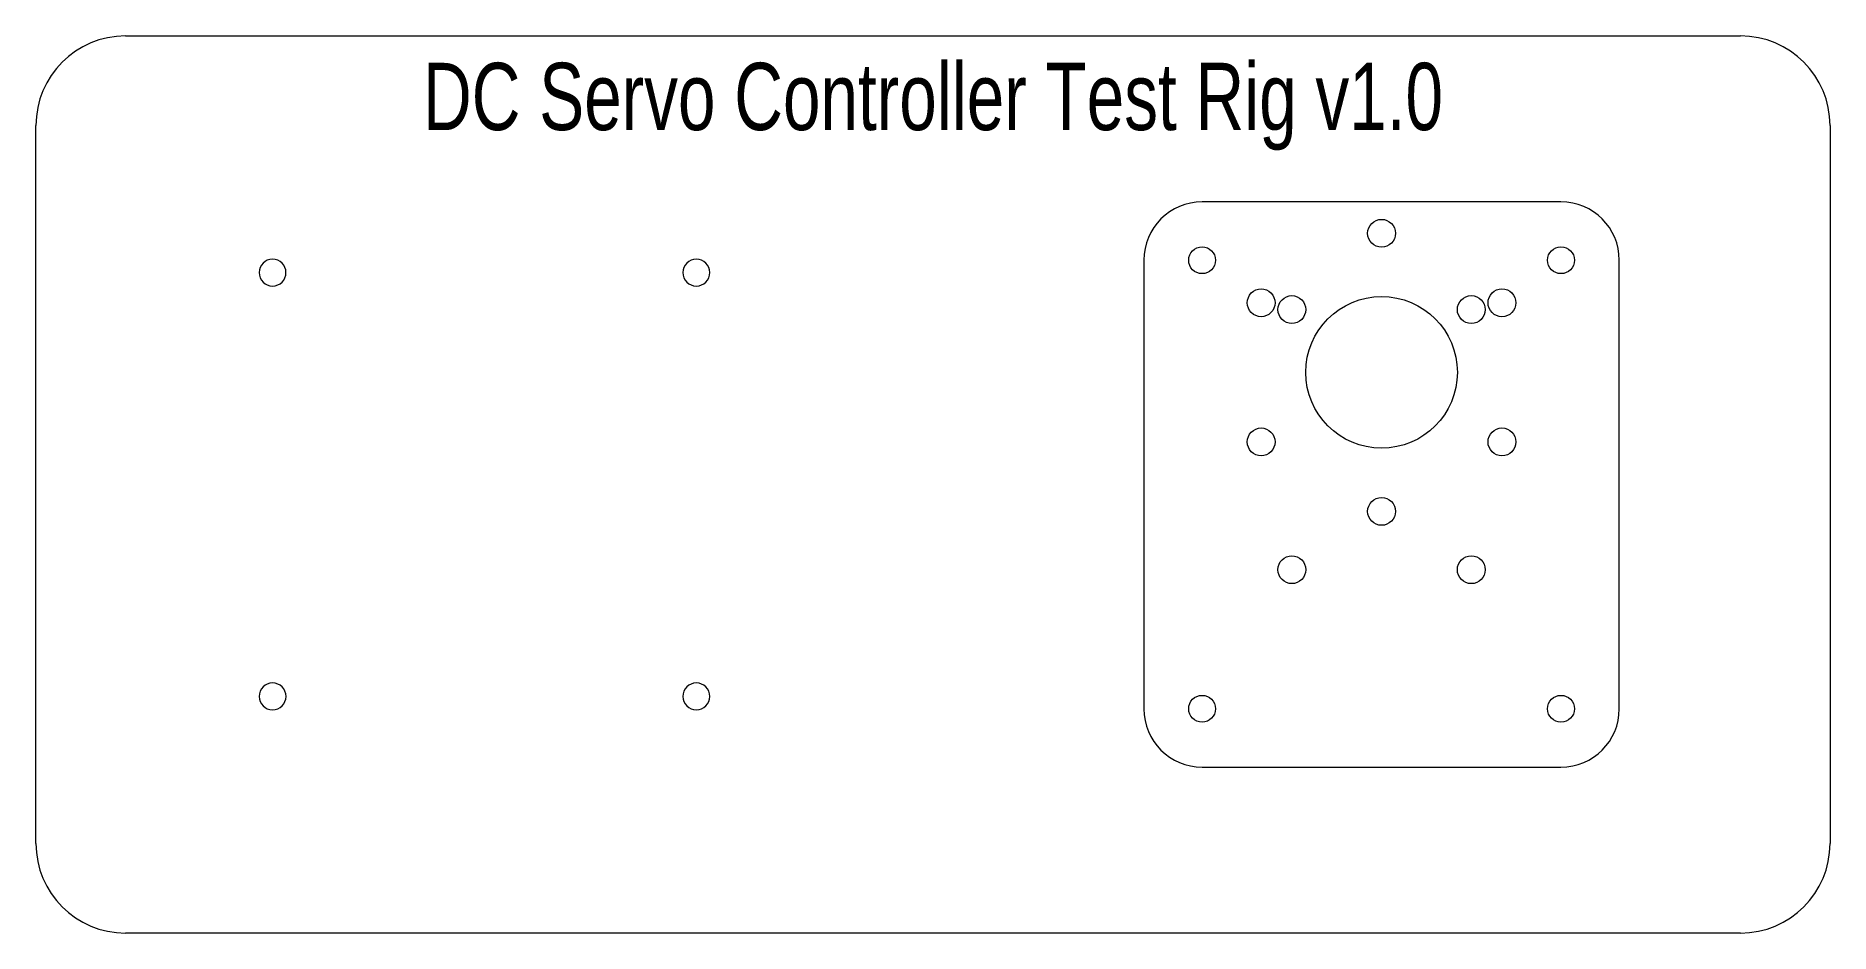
# Model space of a CAD drawing. Header units: millimetres. Extents: x 0 to 200, y 0 to 100.
import ezdxf

# ---------------------------------------------------------------- set-up
doc = ezdxf.new("R2010")
doc.units = ezdxf.units.MM
doc.layers.get('0').update_dxf_attribs({"linetype": 'CONTINUOUS', "lineweight": 0, "true_color": 0x000000})
doc.layers.add('Etch', color=1, linetype='CONTINUOUS', lineweight=0, true_color=0xff0000)
doc.layers.add('Motor Plate', color=7, linetype='CONTINUOUS', lineweight=0, true_color=0x000000)
doc.styles.get("Standard").update_dxf_attribs({"font": 'txt', "width": 0.75})

# ---------------------------------------------------------------- blocks, each defined once
blk = doc.blocks.new('Stepper Drivers')
for centre in [(-23.62, 23.62), (23.62, 23.62), (-23.62, -23.62), (23.62, -23.62)]:
    blk.add_circle(centre, 1.5)

msp = doc.modelspace()

# ---------------------------------------------------------------- linework, layer by layer
for p, q in [((10, 100), (190, 100)), ((0, 10), (0, 90)), ((200, 90), (200, 10)), ((190, 0), (10, 0))]:
    msp.add_line(p, q)
for centre, radius in [((130, 75), 1.5), ((170, 75), 1.5), ((140, 69.5), 1.55), ((160, 69.5), 1.55), ((140, 40.5), 1.55), ((160, 40.5), 1.55), ((130, 25), 1.5), ((170, 25), 1.5)]:
    msp.add_circle(centre, radius)
for centre, start, end in [((10, 90), 90, 180), ((190, 90), 0, 90), ((10, 10), 180, 270), ((190, 10), 270, 0)]:
    msp.add_arc(centre, 10, start, end)
at = {"layer": 'Motor Plate'}
for p, q in [((170, 81.5), (130, 81.5)), ((123.5, 75), (123.5, 25)), ((176.5, 25), (176.5, 75)), ((130, 18.5), (170, 18.5))]:
    msp.add_line(p, q, dxfattribs=at)
for centre, radius in [((150, 78), 1.55), ((130, 75), 1.5), ((170, 75), 1.5), ((136.58, 70.25), 1.55), ((150, 62.5), 8.45), ((163.42, 70.25), 1.55), ((136.58, 54.75), 1.55), ((163.42, 54.75), 1.55), ((150, 47), 1.55), ((130, 25), 1.5), ((170, 25), 1.5)]:
    msp.add_circle(centre, radius, dxfattribs=at)
for centre, start, end in [((130, 75), 90, 180), ((170, 75), 0, 90), ((130, 25), 180, 270), ((170, 25), 270, 0)]:
    msp.add_arc(centre, 6.5, start, end, dxfattribs=at)

# ---------------------------------------------------------------- block references
at = {"yscale": -1, "rotation": 90.00014505122996}
msp.add_blockref('Stepper Drivers', (50, 50), dxfattribs=at)

# ---------------------------------------------------------------- texts
at = {"layer": 'Etch', "insert": (100, 97), "char_height": 7.5, "width": 100, "attachment_point": 2}
msp.add_mtext('DC\\~Servo\\~Controller\\~Test\\~Rig\\~v1.0', dxfattribs=at)

doc.saveas('drawing.dxf')
